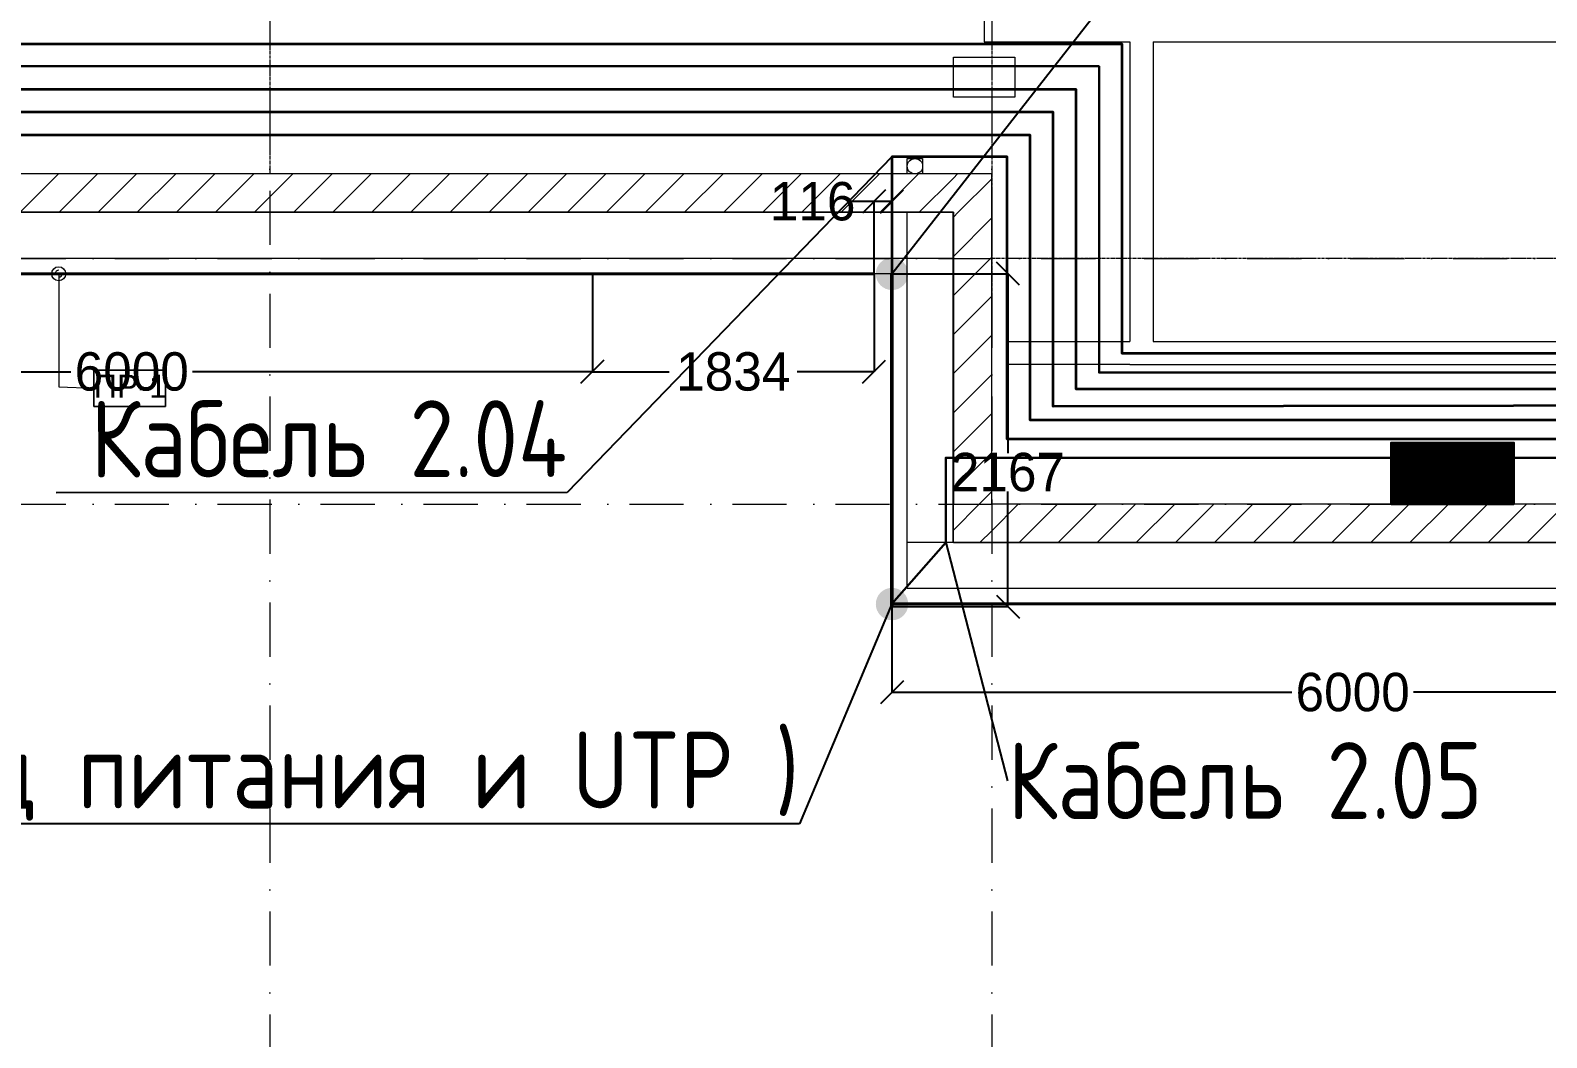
# Model space of a CAD drawing. Header units: millimetres. Extents: x 1499747 to 4230374, y -28481 to 441852.
# Drawn here: x 2444517 to 2454391, y 245099 to 251658 of the extents above; entities that cross this region are included whole.
import ezdxf
from ezdxf import colors
from ezdxf.entities.mleader import LeaderData, LeaderLine
from ezdxf.math import Vec2, Vec3
from ezdxf.xclip import XClip

# ---------------------------------------------------------------- set-up
doc = ezdxf.new("R2010")
doc.units = ezdxf.units.MM
doc.header["$MEASUREMENT"] = 0
doc.header["$XCLIPFRAME"] = 0
doc.set_wipeout_variables(frame=1)
for name, pattern in [('CENTER2', [28.575, 19.05, -3.175, 3.175, -3.175]), ('Dot & Dashed', [670.277762, 352.777767, -176.388884, 0, -141.111112]), ('Wipeout_Contour', [1000, 0, -1000]), ('Штрихпунктирная', [670.277762, 352.777767, -176.388884, 0, -141.111112])]:
    doc.linetypes.add(name, pattern=pattern)
for name, color, linetype in [('0_ANNOT_Dimensions', 7, 'Continuous'), ('13 этаж_25_2D - Общий_Ном._пера__20', 7, 'Continuous'), ('Чертеж и Рисунок', 7, 'Continuous')]:
    doc.layers.add(name, color=color, linetype=linetype)
for name, color, linetype, lineweight in [('13 этаж_25_2D - Общий_Ном._пера__1_Ном._пера__7', 7, 'Continuous', 18), ('13 этаж_25_2D - Общий_Ном._пера__20_Ном._пера__1', 1, 'Continuous', 18), ('13 этаж_25_АР 06.03 custom_70_12 этаж_13_Интерьер - Мебель_Ном._пера__8_Ном._пера__8', 8, 'Continuous', 18), ('13 этаж_25_АР 06.03 custom_70__Оси_Ном._пера__8_Ном._пера__8', 8, 'Continuous', 18), ('13 этаж_25_АР 06.03 custom_70_мет. конструкции_Ном._пера__5_Ном._пера__5', 5, 'Continuous', 18), ('13 этаж_25_АР 06.03 custom_70_парапет 2_Ном._пера__8_Ном._пера__8', 8, 'Continuous', 18), ('13 этаж_25_АР 06.03 custom_70_Подложк_Ном._пера__1_Ном._пера__1', 1, 'Continuous', 18), ('13 этаж_25_АР 06.03 custom_70_Подложк_Ном._пера__8_Ном._пера__8', 8, 'Continuous', 18), ('13 этаж_25_Конструктив - Перекрытия_Ном._пера__1_Ном._пера__7', 7, 'Continuous', 18), ('13 этаж_25_Конструктив - Стены Ненесущие Газоблок_Ном._пера__169_Ном._пера__83', 83, 'Continuous', 18), ('13 этаж_25_Конструктив - Стены Ненесущие Газоблок_Ном._пера__47_Ном._пера__7', 7, 'Continuous', 18), ('13 этаж_25_Парапет_Ном._пера__20_Ном._пера__1', 1, 'Continuous', 18), ('13 этаж_25_Размер - ГКЛ перегородки_Ном._пера__1_Ном._пера__7', 7, 'Continuous', 18), ('13 этаж_25_Ребра Навес_Ном._пера__10_Ном._пера__134', 134, 'Continuous', 18), ('13 этаж_25_Ребра Навес_Ном._пера__1_Ном._пера__7', 7, 'Continuous', 18), ('13 этаж_25_Элемент Модели - Оси_Ном._пера__2_Ном._пера__8', 8, 'Continuous', 18), ('FTP Cable', 130, 'Continuous', 30), ('Light', 90, 'Continuous', 50), ('Кабель 2x4mm', 200, 'Continuous', 30), ('Кабель 2х6 mm', 150, 'Continuous', 30), ('ТП', 250, 'Continuous', 30)]:
    doc.layers.add(name, color=color, linetype=linetype, lineweight=lineweight)
doc.styles.add('ISOCPEUR_4', font='isocpeur.ttf', dxfattribs={"width": 0.85, "height": 250})
doc.styles.add('СГЕНЕРИР_СТИЛЬ_2', font='arial.ttf')
doc.dimstyles.get("Standard").update_dxf_attribs({"dimtxt": 0.18, "dimasz": 0.18, "dimexe": 0.18, "dimexo": 0.0625, "dimgap": 0.09, "dimtad": 0, "dimtih": 1, "dimtoh": 1, "dimdec": 4, "dimzin": 0, "dimdsep": 46, "dimtxsty": 'Standard', "dimcen": 0.09, "dimadec": 0, "dimazin": 0, "dimtfac": 1, "dimtdec": 4, "dimtofl": 0, "dimtmove": 0, "dimatfit": 3, "dimfxl": 1, "dimtolj": 1, "dimtzin": 0, "dimarcsym": 0})
pattern_1 = [(45, (1162404.69, 34264.05), (-127.2792, 127.2792), [])]

# ---------------------------------------------------------------- blocks, each defined once
blk = doc.blocks.new('Чертеж_4_25', base_point=(1186000, 29700))
at = {"layer": '13 этаж_25_Конструктив - Стены Ненесущие Газоблок_Ном._пера__169_Ном._пера__83', "linetype": 'Continuous', "true_color": 0xc7c8ca}
h = blk.add_hatch(dxfattribs=at)
h.set_pattern_fill('БЛОКИ_БЕТОННЫЕ_ЭФФЕКТИВН_72', color=9, style=0, pattern_type=2)
h.set_pattern_definition(pattern_1)
h.paths.add_polyline_path([(1169819.7, 32064.1), (1180954.5, 32064.1), (1180954.5, 32314.1), (1169819.7, 32314.1)])
h = blk.add_hatch(dxfattribs=at)
h.set_pattern_fill('БЛОКИ_БЕТОННЫЕ_ЭФФЕКТИВН_72', color=9, style=0, pattern_type=2)
h.set_pattern_definition(pattern_1)
h.paths.add_polyline_path([(1180954.5, 32064.1), (1181204.5, 32314.1), (1180954.5, 32314.1)])
h = blk.add_hatch(dxfattribs=at)
h.set_pattern_fill('БЛОКИ_БЕТОННЫЕ_ЭФФЕКТИВН_72', color=9, style=0, pattern_type=2)
h.set_pattern_definition(pattern_1)
h.paths.add_polyline_path([(1180954.5, 32064.1), (1181204.5, 32064.1), (1181204.5, 32314.1)])
h = blk.add_hatch(dxfattribs=at)
h.set_pattern_fill('БЛОКИ_БЕТОННЫЕ_ЭФФЕКТИВН_72', color=9, style=0, pattern_type=2)
h.set_pattern_definition(pattern_1)
h.paths.add_polyline_path([(1180954.5, 32064.1), (1180954.5, 30164), (1181204.5, 30164), (1181204.5, 32064.1)])
h = blk.add_hatch(dxfattribs=at)
h.set_pattern_fill('БЛОКИ_БЕТОННЫЕ_ЭФФЕКТИВН_72', color=9, style=0, pattern_type=2)
h.set_pattern_definition(pattern_1)
h.paths.add_polyline_path([(1181204.5, 30164), (1180954.5, 30164), (1180954.5, 29914)])
h = blk.add_hatch(dxfattribs=at)
h.set_pattern_fill('БЛОКИ_БЕТОННЫЕ_ЭФФЕКТИВН_72', color=9, style=0, pattern_type=2)
h.set_pattern_definition(pattern_1)
h.paths.add_polyline_path([(1181204.5, 30164), (1180954.5, 29914), (1181204.5, 29914)])
h = blk.add_hatch(dxfattribs=at)
h.set_pattern_fill('БЛОКИ_БЕТОННЫЕ_ЭФФЕКТИВН_72', color=9, style=0, pattern_type=2)
h.set_pattern_definition(pattern_1)
h.paths.add_polyline_path([(1181204.5, 29914), (1199454.5, 29914), (1199454.5, 30164), (1181204.5, 30164)])
at = {"layer": '13 этаж_25_2D - Общий_Ном._пера__1_Ном._пера__7', "color": 9, "linetype": 'Continuous', "true_color": 0xc7c8ca}
blk.add_line((1175129.2, 31664.1), (1175129.2, 31481.7), dxfattribs=at)
at = {"layer": '13 этаж_25_2D - Общий_Ном._пера__1_Ном._пера__7', "color": 9, "linetype": 'Continuous', "true_color": 0xc7c8ca, "flags": 128}
for points in [[(1175129.2, 31686.9, 0.414214), (1175106.4, 31664.1)], [(1175129.2, 31641.3, 0.414214), (1175152, 31664.1)]]:
    blk.add_lwpolyline(points, format="xyb", dxfattribs=at)
at = {"layer": '13 этаж_25_2D - Общий_Ном._пера__1_Ном._пера__7', "color": 9, "linetype": 'Continuous', "true_color": 0xc7c8ca}
blk.add_circle((1175129.2, 31664.1), 45.6, dxfattribs=at)
at = {"layer": '13 этаж_25_АР 06.03 custom_70_12 этаж_13_Интерьер - Мебель_Ном._пера__8_Ном._пера__8', "color": 9, "linetype": 'Continuous', "true_color": 0xc7c8ca, "flags": 128}
for points in [[(1181354.9, 33074.1), (1181354.9, 32814.1), (1180954.7, 32814.1), (1180954.7, 33074.1)], [(1181354.9, 33074.1), (1181354.9, 32814.1), (1180954.7, 32814.1), (1180954.7, 33074.1)], [(1180954.7, 33074.1), (1181354.9, 33074.1)]]:
    blk.add_lwpolyline(points, dxfattribs=at)
at = {"layer": '13 этаж_25_АР 06.03 custom_70__Оси_Ном._пера__8_Ном._пера__8', "color": 9, "linetype": 'CENTER2', "true_color": 0xc7c8ca}
for p, q in [((1176504.7, 47114.1), (1176504.7, 32314.1)), ((1181204.7, 45914.1), (1181204.7, 32314.1)), ((1181204.7, 32314.1), (1181204.7, 31514.1)), ((1214204.7, 31764.1), (1181204.7, 31764.1)), ((1200104.8, 30164.1), (1181204.7, 30164.1))]:
    blk.add_line(p, q, dxfattribs=at)
at = {"layer": '13 этаж_25_АР 06.03 custom_70_мет. конструкции_Ном._пера__5_Ном._пера__5', "color": 9, "linetype": 'Continuous', "true_color": 0xc7c8ca, "flags": 128}
for points in [[(1181304.7, 33974.1), (1181154.7, 33974.1), (1181154.7, 33174.1), (1182104.7, 33174.1)], [(1182104.7, 33174.1), (1182104.7, 31224.1)], [(1182254.7, 33174.1), (1182254.7, 31224.1)], [(1182254.7, 33174.1), (1185654.7, 33174.1)], [(1182104.7, 31074.1), (1181304.7, 31074.1), (1181304.7, 31224.1), (1182104.7, 31224.1)], [(1182254.7, 31224.1), (1185654.7, 31224.1)], [(1182104.7, 31074.1), (1198642.4, 31074.1)]]:
    blk.add_lwpolyline(points, dxfattribs=at)
at = {"layer": '13 этаж_25_АР 06.03 custom_70_парапет 2_Ном._пера__8_Ном._пера__8', "color": 9, "linetype": 'Continuous', "true_color": 0xc7c8ca, "flags": 128}
blk.add_lwpolyline([(1199704.5, 30164.1), (1181204.7, 30164.1), (1181204.7, 32314.1), (1169819.7, 32314.1), (1169819.7, 47114.1), (1181154.7, 47114.1), (1181154.7, 46214.1)], dxfattribs=at)
at = {"layer": '13 этаж_25_АР 06.03 custom_70_Подложк_Ном._пера__1_Ном._пера__1', "color": 9, "linetype": 'Continuous', "true_color": 0xc7c8ca}
blk.add_circle((1180704.7, 32364.1), 50, dxfattribs=at)
at = {"layer": '13 этаж_25_АР 06.03 custom_70_Подложк_Ном._пера__8_Ном._пера__8', "color": 9, "linetype": 'Continuous', "true_color": 0xc7c8ca, "flags": 128}
for points in [[(1180654.7, 32314.1), (1180654.7, 32414.1), (1180754.7, 32414.1), (1180754.7, 32314.1)], [(1180754.7, 32314.1), (1180654.7, 32314.1)]]:
    blk.add_lwpolyline(points, dxfattribs=at)
at = {"layer": '13 этаж_25_Конструктив - Перекрытия_Ном._пера__1_Ном._пера__7', "linetype": 'Continuous', "flags": 128}
blk.add_lwpolyline([(1169569.7, 32064.1), (1169569.7, 47364.1), (1181404.7, 47364.1), (1181404.7, 46214.1), (1199704.5, 46214.1), (1199704.5, 29914), (1190354.6, 29914), (1180954.5, 29914), (1180954.5, 32064.1)], close=True, dxfattribs=at)
at = {"layer": '13 этаж_25_Конструктив - Стены Ненесущие Газоблок_Ном._пера__47_Ном._пера__7', "color": 9, "linetype": 'Continuous', "true_color": 0xc7c8ca, "flags": 128}
for points in [[(1180954.5, 32314.1), (1169819.7, 32314.1)], [(1181204.5, 32314.1), (1180954.5, 32314.1)], [(1181204.5, 30164), (1181204.5, 32314.1)], [(1169569.7, 32064.1), (1180954.5, 32064.1)], [(1180954.5, 32064.1), (1180954.5, 30164)], [(1180954.5, 29914), (1180954.5, 30164)], [(1199454.5, 30164), (1181204.5, 30164)], [(1180954.5, 29914), (1199704.5, 29914)]]:
    blk.add_lwpolyline(points, dxfattribs=at)
at = {"layer": '13 этаж_25_Парапет_Ном._пера__20_Ном._пера__1', "color": 9, "linetype": 'Continuous', "true_color": 0xc7c8ca}
for p, q in [((1180954.5, 32064.1), (1171929.7, 32064.1)), ((1180954.5, 29914), (1180954.5, 32064.1)), ((1180554.5, 31664.1), (1171929.7, 31664.1)), ((1180554.5, 29514), (1180554.5, 31664.1)), ((1199854.4, 29914), (1180954.5, 29914)), ((1199454.4, 29514), (1180554.5, 29514))]:
    blk.add_line(p, q, dxfattribs=at)
at = {"layer": '13 этаж_25_Парапет_Ном._пера__20_Ном._пера__1', "color": 9, "linetype": 'Dot & Dashed', "true_color": 0xc7c8ca}
for p, q in [((1180954.5, 32064.1), (1171929.7, 32064.1)), ((1180954.5, 29914), (1180954.5, 32064.1)), ((1199854.4, 29914), (1180954.5, 29914))]:
    blk.add_line(p, q, dxfattribs=at)
at = {"layer": '13 этаж_25_Размер - ГКЛ перегородки_Ном._пера__1_Ном._пера__7', "color": 9, "linetype": 'Continuous', "true_color": 0xc7c8ca}
blk.add_line((1180254.5, 31664.1), (1168512, 31664.1), dxfattribs=at)
at = {"layer": '13 этаж_25_Ребра Навес_Ном._пера__10_Ном._пера__134', "color": 9, "linetype": 'Dot & Dashed', "true_color": 0xc7c8ca}
for p, q in [((1180804.5, 32064.1), (1169300.3, 32064.1)), ((1180954.2, 32064.1), (1169450, 32064.1)), ((1180954.2, 32064.1), (1169450, 32064.1)), ((1180954.3, 32064.1), (1169450.1, 32064.1)), ((1180954.3, 32064.1), (1169450.1, 32064.1)), ((1180954.4, 32064.1), (1169450.2, 32064.1)), ((1180954.4, 32064.1), (1169450.2, 32064.1)), ((1180954.5, 32064.1), (1169450.3, 32064.1)), ((1180954.5, 32064.1), (1169450.3, 32064.1)), ((1180954.2, 29914), (1180954.2, 32064.1)), ((1180954.2, 29914), (1180954.2, 32064.1)), ((1180954.3, 29914), (1180954.3, 32064.1)), ((1180954.3, 29914), (1180954.3, 32064.1)), ((1180954.4, 29914), (1180954.4, 32064.1)), ((1180954.4, 29914), (1180954.4, 32064.1)), ((1180954.5, 29914), (1180954.5, 32064.1)), ((1180954.5, 29914), (1180954.5, 32064.1)), ((1180954.5, 29914), (1180954.5, 32064.1)), ((1199854.1, 29914), (1180804.5, 29914)), ((1199854.1, 29914), (1180954.2, 29914)), ((1199854.2, 29914), (1180954.3, 29914)), ((1199854.2, 29914), (1180954.3, 29914)), ((1199854.3, 29914), (1180954.4, 29914)), ((1199854.3, 29914), (1180954.4, 29914)), ((1199854.4, 29914), (1180954.5, 29914)), ((1199854.4, 29914), (1180954.5, 29914)), ((1199854.4, 29914), (1180954.5, 29914))]:
    blk.add_line(p, q, dxfattribs=at)
at = {"layer": '13 этаж_25_Ребра Навес_Ном._пера__1_Ном._пера__7', "color": 9, "linetype": 'Continuous', "true_color": 0xc7c8ca}
for p, q in [((1180954.2, 32064.1), (1169450, 32064.1)), ((1180954.2, 32064.1), (1169450, 32064.1)), ((1180954.3, 32064.1), (1169450.1, 32064.1)), ((1180954.3, 32064.1), (1169450.1, 32064.1)), ((1180954.4, 32064.1), (1169450.2, 32064.1)), ((1180954.4, 32064.1), (1169450.2, 32064.1)), ((1180954.5, 32064.1), (1169450.3, 32064.1)), ((1180954.5, 32064.1), (1169450.3, 32064.1)), ((1180654.3, 29614), (1180654.3, 32064.1)), ((1180954.3, 32064.1), (1180654.3, 32064.1)), ((1180654.5, 29614), (1180654.5, 32064.1)), ((1180954.5, 32064.1), (1180654.5, 32064.1)), ((1180654.5, 29614), (1180654.5, 32064.1)), ((1180954.5, 32064.1), (1180654.5, 32064.1)), ((1180654.5, 29614), (1180654.5, 32064.1)), ((1180954.5, 32064.1), (1180654.5, 32064.1)), ((1180954.2, 32064.1), (1180954.2, 31764.1)), ((1180954.2, 32064.1), (1180954.2, 31764.1)), ((1180954.3, 32064.1), (1180954.3, 31764.1)), ((1180954.3, 29914), (1180954.3, 32064.1)), ((1180954.3, 32064.1), (1180954.3, 31764.1)), ((1180954.4, 29914), (1180954.4, 32064.1)), ((1180954.4, 32064.1), (1180954.4, 31764.1)), ((1180954.5, 32064.1), (1180954.5, 31764.1)), ((1180954.5, 32064.1), (1180954.5, 31764.1)), ((1180954.5, 29914), (1180954.5, 32064.1)), ((1180954.5, 29914), (1180954.5, 32064.1)), ((1180954.5, 29914), (1180954.5, 32064.1)), ((1180954.2, 31764.1), (1169450, 31764.1)), ((1180954.2, 31764.1), (1169450, 31764.1)), ((1180654.2, 31764.1), (1169450.1, 31764.1)), ((1180954.3, 31764.1), (1169450.1, 31764.1)), ((1180654.4, 31764.1), (1169450.2, 31764.1)), ((1180954.4, 31764.1), (1169450.2, 31764.1)), ((1180654.3, 31764.1), (1169450.3, 31764.1)), ((1180654.4, 31764.1), (1169450.3, 31764.1)), ((1180654.2, 29614), (1180654.2, 31764.1)), ((1180654.3, 29614), (1180654.3, 31764.1)), ((1180654.4, 29614), (1180654.4, 31764.1)), ((1180654.4, 29614), (1180654.4, 31764.1)), ((1180954.2, 29914), (1180954.2, 31764.1)), ((1180954.3, 29914), (1180954.3, 31764.1)), ((1180954.5, 31764.1), (1180954.3, 31764.1)), ((1180954.4, 29914), (1180954.4, 31764.1)), ((1180654.2, 29914), (1180654.2, 31664.1)), ((1180954.2, 31664.1), (1180654.2, 31664.1)), ((1180954.2, 29914), (1180954.2, 31664.1)), ((1180804.5, 29914), (1180654.2, 29914)), ((1199854.1, 29914), (1180954.2, 29914)), ((1199854.2, 29914), (1180954.3, 29914)), ((1199854.2, 29914), (1180954.3, 29914)), ((1199854.3, 29914), (1180954.4, 29914)), ((1199854.3, 29914), (1180954.4, 29914)), ((1199854.4, 29914), (1180954.5, 29914)), ((1199854.4, 29914), (1180954.5, 29914)), ((1199854.4, 29914), (1180954.5, 29914)), ((1199554.1, 29614), (1180654.2, 29614)), ((1199554.2, 29614), (1180654.3, 29614)), ((1199554.2, 29614), (1180654.3, 29614)), ((1199554.3, 29614), (1180654.4, 29614)), ((1199554.3, 29614), (1180654.4, 29614)), ((1199554.4, 29614), (1180654.5, 29614)), ((1199554.4, 29614), (1180654.5, 29614)), ((1199554.4, 29614), (1180654.5, 29614))]:
    blk.add_line(p, q, dxfattribs=at)
at = {"layer": '13 этаж_25_Элемент Модели - Оси_Ном._пера__2_Ном._пера__8', "linetype": 'Штрихпунктирная'}
for p, q in [((1176504.7, 48964.1), (1176504.7, 14064.1)), ((1181204.7, 48964.1), (1181204.7, 14064.1)), ((1159404.7, 31764.1), (1216204.7, 31764.1)), ((1159404.7, 30164.1), (1216204.7, 30164.1))]:
    blk.add_line(p, q, dxfattribs=at)
at = {"color": 9, "linetype": 'Wipeout_Contour', "ltscale": 4703991.342843842, "true_color": 0xc7c8ca}
blk.add_wipeout([(1175357.3, 31036.4), (1175357.3, 30800.6), (1175825.3, 30800.6), (1175825.3, 31036.4)], dxfattribs=at).dxf.layer = '13 этаж_25_2D - Общий_Ном._пера__20'
at = {"layer": '13 этаж_25_2D - Общий_Ном._пера__1_Ном._пера__7', "color": 9, "linetype": 'Continuous', "true_color": 0xc7c8ca, "flags": 128}
blk.add_lwpolyline([(1175129.2, 31664.1), (1175129.2, 30927.1), (1175357.3, 30918.5)], dxfattribs=at)
blk.add_lwpolyline([(1175357.3, 31036.4), (1175825.3, 31036.4), (1175825.3, 30800.6), (1175357.3, 30800.6)], close=True, dxfattribs=at)
at = {"layer": '13 этаж_25_2D - Общий_Ном._пера__20_Ном._пера__1', "color": 9, "linetype": 'Continuous', "true_color": 0xc7c8ca}
for p, q in [((1175357.3, 31036.4), (1175357.3, 30800.6)), ((1175825.3, 31036.4), (1175357.3, 31036.4)), ((1175825.3, 30800.6), (1175825.3, 31036.4)), ((1175357.3, 30800.6), (1175825.3, 30800.6))]:
    blk.add_line(p, q, dxfattribs=at)
at = {"layer": '13 этаж_25_2D - Общий_Ном._пера__20_Ном._пера__1', "color": 9, "linetype": 'Continuous', "true_color": 0xc7c8ca, "insert": (1175357.3, 30931.4), "char_height": 150, "attachment_point": 4, "style": 'СГЕНЕРИР_СТИЛЬ_2'}
blk.add_mtext('\\A1;{\\pql;\\fArial|b0|i0|c204|p0;\\W1.000000;ПР-1}', dxfattribs=at)
blk = doc.blocks.new('_Oblique')
at = {"color": 0, "linetype": 'ByBlock', "lineweight": -2}
blk.add_line((-0.5, -0.5), (0.5, 0.5), dxfattribs=at)
blk = doc.blocks.new('*D260')
at = {"layer": '0_ANNOT_Dimensions', "color": 0, "lineweight": -2, "transparency": 16777216}
for p, q in [((2442177.5, 250073.3), (2442177.5, 249435.6)), ((2448177.5, 250073.3), (2448177.5, 249435.6)), ((2442177.5, 249435.8), (2444781.6, 249435.8)), ((2448177.5, 249435.8), (2445573.4, 249435.8))]:
    blk.add_line(p, q, dxfattribs=at)
at = {"layer": 'Defpoints', "color": 0, "lineweight": 30, "transparency": 16777216}
for p in [(2442177.5, 250073.4), (2448177.5, 250073.4), (2448177.5, 249435.8)]:
    blk.add_point(p, dxfattribs=at)
at = {"layer": '0_ANNOT_Dimensions', "color": 0, "lineweight": -2, "transparency": 16777216, "xscale": 150, "yscale": 150, "zscale": 150, "rotation": 180}
blk.add_blockref('_Oblique', (2442177.5, 249435.8), dxfattribs=at)
at = {"layer": '0_ANNOT_Dimensions', "color": 0, "lineweight": -2, "transparency": 16777216, "xscale": 150, "yscale": 150, "zscale": 150}
blk.add_blockref('_Oblique', (2448177.5, 249435.8), dxfattribs=at)
at = {"layer": '0_ANNOT_Dimensions', "color": 0, "lineweight": 25, "transparency": 16777216, "insert": (2445177.5, 249435.8), "char_height": 250, "attachment_point": 5}
blk.add_mtext('\\A1;6000', dxfattribs=at)
blk = doc.blocks.new('*D261')
at = {"layer": '0_ANNOT_Dimensions', "color": 0, "lineweight": -2, "transparency": 16777216}
for p, q in [((2448177.5, 250073.2), (2448177.5, 249435.5)), ((2450011.2, 250073.2), (2450011.2, 249435.5)), ((2448177.5, 249435.7), (2448677.6, 249435.7)), ((2450011.2, 249435.7), (2449511.1, 249435.7))]:
    blk.add_line(p, q, dxfattribs=at)
at = {"layer": 'Defpoints', "color": 0, "lineweight": 30, "transparency": 16777216}
for p in [(2448177.5, 250073.3), (2450011.2, 250073.3), (2450011.2, 249435.7)]:
    blk.add_point(p, dxfattribs=at)
at = {"layer": '0_ANNOT_Dimensions', "color": 0, "lineweight": -2, "transparency": 16777216, "xscale": 150, "yscale": 150, "zscale": 150, "rotation": 180}
blk.add_blockref('_Oblique', (2448177.5, 249435.7), dxfattribs=at)
at = {"layer": '0_ANNOT_Dimensions', "color": 0, "lineweight": -2, "transparency": 16777216, "xscale": 150, "yscale": 150, "zscale": 150}
blk.add_blockref('_Oblique', (2450011.2, 249435.7), dxfattribs=at)
at = {"layer": '0_ANNOT_Dimensions', "color": 0, "lineweight": 25, "transparency": 16777216, "insert": (2449094.3, 249435.7), "char_height": 250, "attachment_point": 5}
blk.add_mtext('\\A1;1834', dxfattribs=at)
blk = doc.blocks.new('*D282')
at = {"layer": '0_ANNOT_Dimensions', "color": 0, "lineweight": -2, "transparency": 16777216}
for p, q in [((2450011.2, 250543.9), (2449861.2, 250543.9)), ((2450011.2, 250073.4), (2450011.2, 250544.1)), ((2450127.3, 250543.9), (2450011.2, 250543.9)), ((2450127.3, 250073.5), (2450127.3, 250544.1))]:
    blk.add_line(p, q, dxfattribs=at)
at = {"layer": 'Defpoints', "color": 0, "lineweight": 30, "transparency": 16777216}
for p in [(2450011.2, 250543.9), (2450011.2, 250073.4), (2450127.3, 250073.4)]:
    blk.add_point(p, dxfattribs=at)
at = {"layer": '0_ANNOT_Dimensions', "color": 0, "lineweight": -2, "transparency": 16777216, "xscale": 150, "yscale": 150, "zscale": 150, "rotation": 180}
blk.add_blockref('_Oblique', (2450011.2, 250543.9), dxfattribs=at)
at = {"layer": '0_ANNOT_Dimensions', "color": 0, "lineweight": -2, "transparency": 16777216, "xscale": 150, "yscale": 150, "zscale": 150}
blk.add_blockref('_Oblique', (2450127.3, 250543.9), dxfattribs=at)
at = {"layer": '0_ANNOT_Dimensions', "color": 0, "lineweight": 25, "transparency": 16777216, "insert": (2449611.1, 250543.9), "char_height": 250, "attachment_point": 5}
blk.add_mtext('\\A1;116', dxfattribs=at)
blk = doc.blocks.new('*D262')
at = {"layer": '0_ANNOT_Dimensions', "color": 0, "lineweight": -2, "transparency": 16777216}
for p, q in [((2450127.4, 250073.4), (2450883, 250073.4)), ((2450882.8, 250073.4), (2450882.8, 248905.8)), ((2450882.8, 247906.3), (2450882.8, 248655.7)), ((2450127.4, 247906.3), (2450883, 247906.3))]:
    blk.add_line(p, q, dxfattribs=at)
at = {"layer": 'Defpoints', "color": 0, "lineweight": 30, "transparency": 16777216}
for p in [(2450127.3, 250073.4), (2450127.3, 247906.3), (2450882.8, 247906.3)]:
    blk.add_point(p, dxfattribs=at)
at = {"layer": '0_ANNOT_Dimensions', "color": 0, "lineweight": -2, "transparency": 16777216, "xscale": 150, "yscale": 150, "zscale": 150}
for p, rotation in [((2450882.8, 250073.4), 90), ((2450882.8, 247906.3), 270)]:
    blk.add_blockref('_Oblique', p, dxfattribs=dict(at, rotation=rotation))
at = {"layer": '0_ANNOT_Dimensions', "color": 0, "lineweight": 25, "transparency": 16777216, "insert": (2450882.8, 248780.8), "char_height": 250, "attachment_point": 5}
blk.add_mtext('\\A1;2167', dxfattribs=at)
blk = doc.blocks.new('*D263')
at = {"layer": '0_ANNOT_Dimensions', "color": 0, "lineweight": -2, "transparency": 16777216}
for p, q in [((2450127.3, 247923.3), (2450127.3, 247348)), ((2456127.3, 247923.3), (2456127.3, 247348)), ((2450127.3, 247348.2), (2452731.4, 247348.2)), ((2456127.3, 247348.2), (2453523.2, 247348.2))]:
    blk.add_line(p, q, dxfattribs=at)
at = {"layer": 'Defpoints', "color": 0, "lineweight": 30, "transparency": 16777216}
for p in [(2450127.3, 247923.4), (2456127.3, 247923.4), (2456127.3, 247348.2)]:
    blk.add_point(p, dxfattribs=at)
at = {"layer": '0_ANNOT_Dimensions', "color": 0, "lineweight": -2, "transparency": 16777216, "xscale": 150, "yscale": 150, "zscale": 150, "rotation": 180}
blk.add_blockref('_Oblique', (2450127.3, 247348.2), dxfattribs=at)
at = {"layer": '0_ANNOT_Dimensions', "color": 0, "lineweight": -2, "transparency": 16777216, "xscale": 150, "yscale": 150, "zscale": 150}
blk.add_blockref('_Oblique', (2456127.3, 247348.2), dxfattribs=at)
at = {"layer": '0_ANNOT_Dimensions', "color": 0, "lineweight": 25, "transparency": 16777216, "insert": (2453127.3, 247348.2), "char_height": 250, "attachment_point": 5}
blk.add_mtext('\\A1;6000', dxfattribs=at)

msp = doc.modelspace()

# ---------------------------------------------------------------- block references
at = {"layer": 'Чертеж и Рисунок', "linetype": 'Continuous'}
ref = msp.add_blockref('Чертеж_4_25', (2455572.80168, 248109.33943), dxfattribs=at)
XClip(ref).set_block_clipping_path([(1144000, 0), (1228000, 59400.0000000006)])

# ---------------------------------------------------------------- next in the draw order: hatches: boundary and pattern name
at = {"layer": 'Кабель 2x4mm', "lineweight": 30, "true_color": 0xcd2027}
h = msp.add_hatch(color=242, dxfattribs=at)
h.dxf.hatch_style = 1
h.paths.add_polyline_path([(2450233.52334, 250072.72172, 1), (2450022.41847, 250072.72172, 1)])
h = msp.add_hatch(color=242, dxfattribs=at)
h.dxf.hatch_style = 1
h.paths.add_polyline_path([(2450233.52334, 247922.72079, 1), (2450022.41847, 247922.72079, 1)])
at = {"layer": 'Кабель 2х6 mm', "lineweight": 30, "true_color": 0x000000}
h = msp.add_hatch(dxfattribs=at)
h.set_pattern_fill('ANSI31', color=18)
h.set_pattern_definition([(45, (72264.80522, 113866.31672), (-0.088388347648, 0.088388347648), [])])
h.paths.add_polyline_path([(2453377.31743, 248973.39017), (2453377.31743, 248573.39017), (2454177.31743, 248573.39017), (2454177.31743, 248973.39017)])

# ---------------------------------------------------------------- next in the draw order: linework, layer by layer
at = {"layer": 'FTP Cable', "lineweight": 30}
for points in [[(2465427.34839, 262082.00862), (2466476.26952, 262082.00862), (2466476.26952, 257999.55994), (2468961.35437, 257999.55994), (2468961.35437, 256230.17946), (2458478.31806, 256230.17946), (2458478.31806, 249430.3312), (2451476.33666, 249430.3312), (2451476.33666, 251424.6246), (2439523.61612, 251424.6246), (2439523.61612, 265948.78968), (2430393.93538, 265948.78968), (2430177.4918, 266122.09506)], [(2465427.34839, 262246.84985), (2466822.48796, 262246.84985), (2466822.48796, 258442.38267), (2469362.01511, 258442.38267), (2469362.01511, 255845.47737), (2458972.76067, 255845.47737), (2458972.76067, 248874.78743), (2450477.4163, 248875.65968), (2450477.4163, 248323.38837), (2450127.31743, 247923.38927)]]:
    msp.add_lwpolyline(points, dxfattribs=at)
at = {"layer": 'FTP Cable', "lineweight": 35}
for points in [[(2465427.34839, 262051.66414), (2466417.33113, 262051.66414), (2466417.33113, 257941.35352), (2468890.20482, 257941.35352), (2468890.20482, 256297.40538), (2458403.32454, 256297.40538), (2458403.32454, 249553.50618), (2451627.4163, 249553.50618), (2451627.4163, 251568.37464), (2439656.8894, 251568.37464), (2439656.8894, 265523.45889), (2443579.42094, 265523.45889), (2443579.42094, 266122.09506)], [(2465427.34839, 262115.63214), (2466535.59931, 262115.63214), (2466535.59931, 258096.14745), (2469040.16068, 258096.14745), (2469040.16068, 256152.45966), (2458575.52965, 256152.45966), (2458575.52965, 249322.42992), (2451326.35708, 249322.42992), (2451326.35708, 251273.91037), (2439392.4918, 251273.91037), (2439392.4918, 265097.18144), (2439092.4163, 265097.00868)], [(2465427.34839, 262184.52137), (2466663.37826, 262184.52137), (2466663.37826, 258267.05811), (2469204.85747, 258267.05811), (2469204.85747, 255996.71595), (2458785.04707, 256035.04131), (2458785.04707, 249120.15475), (2451026.63251, 249120.15475), (2451026.63251, 250975.17928), (2439375.76749, 250975.17928), (2439375.76749, 250267.80758), (2430217.0578, 250267.80758), (2430177.4918, 250073.3902)], [(2465427.34839, 262149.25566), (2466599.59642, 262149.25566), (2466599.59642, 258181.61079), (2469126.24196, 258181.61079), (2469126.24196, 256086.99618), (2458671.25962, 256086.99618), (2458671.25962, 249220.97725), (2451176.48345, 249210.19668), (2451176.48345, 251125.73922), (2439095.11399, 251125.73922), (2439089.71862, 251947.09506)], [(2465427.34839, 262217.32513), (2466740.1836, 262217.32513), (2466740.1836, 258347.01544), (2469277.4918, 258347.01544), (2469277.4918, 255922.03107), (2458885.46981, 255922.03107), (2458885.46981, 248996.50714), (2450877.73497, 248996.50714), (2450877.73497, 250835.13744), (2450127.58299, 250835.13744), (2450127.05187, 250072.09506)]]:
    msp.add_lwpolyline(points, dxfattribs=at)
at = {"layer": 'Light', "color": 219, "true_color": 0x642165}
msp.add_lwpolyline([(2450127.31743, 250073.3902), (2450127.31743, 247906.2902)], dxfattribs=at)
at = {"layer": 'Кабель 2х6 mm', "color": 116, "lineweight": 40, "true_color": 0x136734}
msp.add_lwpolyline([(2442177.4918, 250073.3902), (2448177.4918, 250073.3902)], dxfattribs=at)
at = {"layer": 'Кабель 2х6 mm', "color": 85, "lineweight": 40, "true_color": 0x58ba48}
msp.add_lwpolyline([(2448177.4918, 250073.25951), (2450011.1918, 250073.38241)], dxfattribs=at)
at = {"layer": 'Кабель 2х6 mm', "color": 18, "lineweight": 30, "true_color": 0x000000}
msp.add_lwpolyline([(2454177.31743, 248573.39017), (2454177.31743, 248973.39017), (2453377.31743, 248973.39017), (2453377.31743, 248573.39017)], close=True, dxfattribs=at)
at = {"layer": 'Кабель 2х6 mm', "color": 32, "lineweight": 40, "true_color": 0xcd6928}
msp.add_lwpolyline([(2450127.31743, 247923.38927), (2456127.31743, 247923.38927)], dxfattribs=at)

# ---------------------------------------------------------------- next in the draw order: dimensions: what is measured, and where the dimension line sits
at = {"layer": '0_ANNOT_Dimensions', "color": 244, "lineweight": 25, "true_color": 0x991b1e}
dim = msp.add_linear_dim(base=(2450011.1918, 250543.8951), p1=(2450127.31743, 250073.3902), p2=(2450011.1918, 250073.38241), dimstyle='Standard', override={"dimtxt": 250, "dimasz": 150, "dimdec": 0, "dimblk1": 'Oblique', "dimblk2": 'Oblique', "dimsah": 1}, dxfattribs=at)
dim.commit()
dim.dimension.update_dxf_attribs({"geometry": '*D282', "text_midpoint": (2449611.1018, 250543.8951), "dimtype": 160})
at = {"layer": '0_ANNOT_Dimensions', "lineweight": 25}
dim = msp.add_linear_dim(base=(2450882.82527, 247906.2902), p1=(2450127.31743, 250073.3902), p2=(2450127.31743, 247906.2902), angle=90, dimstyle='Standard', override={"dimtxt": 250, "dimasz": 150, "dimdec": 0, "dimblk1": 'Oblique', "dimblk2": 'Oblique', "dimsah": 1}, dxfattribs=at)
dim.commit()
dim.dimension.update_dxf_attribs({"geometry": '*D262', "text_midpoint": (2450882.82527, 248780.75888), "dimtype": 160})
for base, p1, p2, picture, middle in [((2448177.4918, 249435.82784), (2442177.4918, 250073.3902), (2448177.4918, 250073.3902), '*D260', (2445177.4918, 249435.82784)), ((2450011.1918, 249435.69715), (2448177.4918, 250073.25951), (2450011.1918, 250073.25951), '*D261', (2449094.3418, 249435.69715)), ((2456127.31743, 247348.17071), (2450127.31743, 247923.38927), (2456127.31743, 247923.38927), '*D263', (2453127.31743, 247348.17071))]:
    dim = msp.add_linear_dim(base=base, p1=p1, p2=p2, dimstyle='Standard', override={"dimtxt": 250, "dimasz": 150, "dimdec": 0, "dimblk1": 'Oblique', "dimblk2": 'Oblique', "dimsah": 1}, dxfattribs=at)
    dim.commit()
    dim.dimension.update_dxf_attribs({"geometry": picture, "text_midpoint": middle})

# ---------------------------------------------------------------- next in the draw order: leaders
at = {"layer": 'ТП', "lineweight": 30}
ml = msp.add_multileader_mtext('Standard', dxfattribs=at)
ml.set_content('(Ввод питания и UTP )', color=256, style='ISOCPEUR_4')
ml.set_leader_properties()
ml.build(insert=Vec2(0, 0))
ml.multileader.update_dxf_attribs({"text_right_attachment_type": 6, "dogleg_length": 0.00000000013, "arrow_head_size": 0.18})
ctx = ml.context
ctx.base_point, ctx.char_height, ctx.arrow_head_size, ctx.landing_gap_size, ctx.plane_origin = Vec3(2451781.27415, 252186.87616), 500, 0.18, 0.09, Vec3(2459832.8854, 259930.33735)
ctx.right_attachment, ctx.text_align_type = 6, 2
notes = []
notes.append((ctx, [(0, (1, 1, 0), (2451781.27415, 252186.87616), (1, 0), 0.00000000013, [(0, [(2450127.31743, 250073.3902)], 0, [])])]))
ctx.mtext.insert, ctx.mtext.alignment, ctx.mtext.flow_direction = Vec3(2457816.36415, 252461.87616), 3, 5
ml = msp.add_multileader_mtext('Standard', dxfattribs=at)
ml.set_content('Кабель 2.04', color=256, style='ISOCPEUR_4')
ml.set_leader_properties()
ml.build(insert=Vec2(0, 0))
ml.multileader.update_dxf_attribs({"text_right_attachment_type": 6, "dogleg_length": 0.36, "arrow_head_size": 0.18})
ctx = ml.context
ctx.base_point, ctx.char_height, ctx.arrow_head_size, ctx.landing_gap_size, ctx.plane_origin, ctx.plane_x_axis, ctx.plane_y_axis = Vec3(2444909.76365, 248997.65625), 500, 0.18, 0.09, Vec3(2454458.76418, 247048.3725), Vec3(0.9999997664, 0.0006834744), Vec3(-0.0006834744, 0.9999997664)
ctx.right_attachment, ctx.text_align_type = 6, 2
notes.append((ctx, [(1, (1, 1, 0), (2448012.68214, 248649.77694), (-0.9999997664, -0.0006834744), 0.00000000013, [(0, [(2450127.58299, 250835.13744)], 0, [])])]))
ctx.mtext.insert, ctx.mtext.text_direction, ctx.mtext.rotation, ctx.mtext.width, ctx.mtext.alignment, ctx.mtext.flow_direction = Vec3(2448012.18206, 249249.77674), Vec3(0.9999997664, 0.0006834744), 0.0006834744, 3333.2408404, 3, 5
ml = msp.add_multileader_mtext('Standard', dxfattribs=at)
ml.set_content('Кабель 2.05', color=256, style='ISOCPEUR_4')
ml.set_leader_properties()
ml.build(insert=Vec2(0, 0))
ml.multileader.update_dxf_attribs({"text_right_attachment_type": 6, "dogleg_length": 0.36, "arrow_head_size": 0.18})
ctx = ml.context
ctx.base_point, ctx.char_height, ctx.arrow_head_size, ctx.landing_gap_size, ctx.plane_origin, ctx.plane_x_axis, ctx.plane_y_axis = Vec3(2450880.13063, 246772.37743), 500, 0.18, 0.09, Vec3(2461565.60374, 244318.56807), Vec3(0.9999997664, 0.0006834744), Vec3(-0.0006834744, 0.9999997664)
ctx.right_attachment = 6
notes.append((ctx, [(0, (1, 1, 0), (2450880.13063, 246772.37743), (0.9999997664, 0.0006834744), 0.00000000013, [(0, [(2450477.4163, 248323.38837)], 0, [])])]))
ctx.mtext.insert, ctx.mtext.text_direction, ctx.mtext.rotation, ctx.mtext.width, ctx.mtext.flow_direction = Vec3(2450880.04976, 247022.37743), Vec3(0.9999997664, 0.0006834744), 0.0006834744, 3333.2408404, 5
ml = msp.add_multileader_mtext('Standard', dxfattribs=at)
ml.set_content('(Ввод питания и UTP )', color=256, style='ISOCPEUR_4')
ml.set_leader_properties()
ml.build(insert=Vec2(0, 0))
ml.multileader.update_dxf_attribs({"text_right_attachment_type": 6, "dogleg_length": 0.00000000013, "arrow_head_size": 0.18})
ctx = ml.context
ctx.base_point, ctx.char_height, ctx.arrow_head_size, ctx.landing_gap_size, ctx.plane_origin = Vec3(2443491.36736, 246816.66459), 500, 0.18, 0.09, Vec3(2454764.46541, 250677.85385)
ctx.right_attachment, ctx.text_align_type = 6, 2
notes.append((ctx, [(1, (1, 1, 0), (2449526.54736, 246491.66459), (-1, 0), 0.00000000013, [(0, [(2450127.31743, 247923.38927)], 0, [])])]))
ctx.mtext.insert, ctx.mtext.alignment, ctx.mtext.flow_direction = Vec3(2449526.45736, 247091.66459), 3, 5
for ctx, leaders in notes:
    for number, flags, end, landing, length, lines in leaders:
        leader = LeaderData()
        leader.index, (leader.has_last_leader_line, leader.has_dogleg_vector, leader.attachment_direction) = number, flags
        leader.last_leader_point, leader.dogleg_vector, leader.dogleg_length = Vec3(end), Vec3(landing), length
        for number, points, colour, breaks in lines:
            line = LeaderLine()
            line.index, line.vertices, line.color, line.breaks = number, Vec3.list(points), colors.encode_raw_color(colour), breaks
            leader.lines.append(line)
        ctx.leaders.append(leader)

doc.saveas('drawing.dxf')
